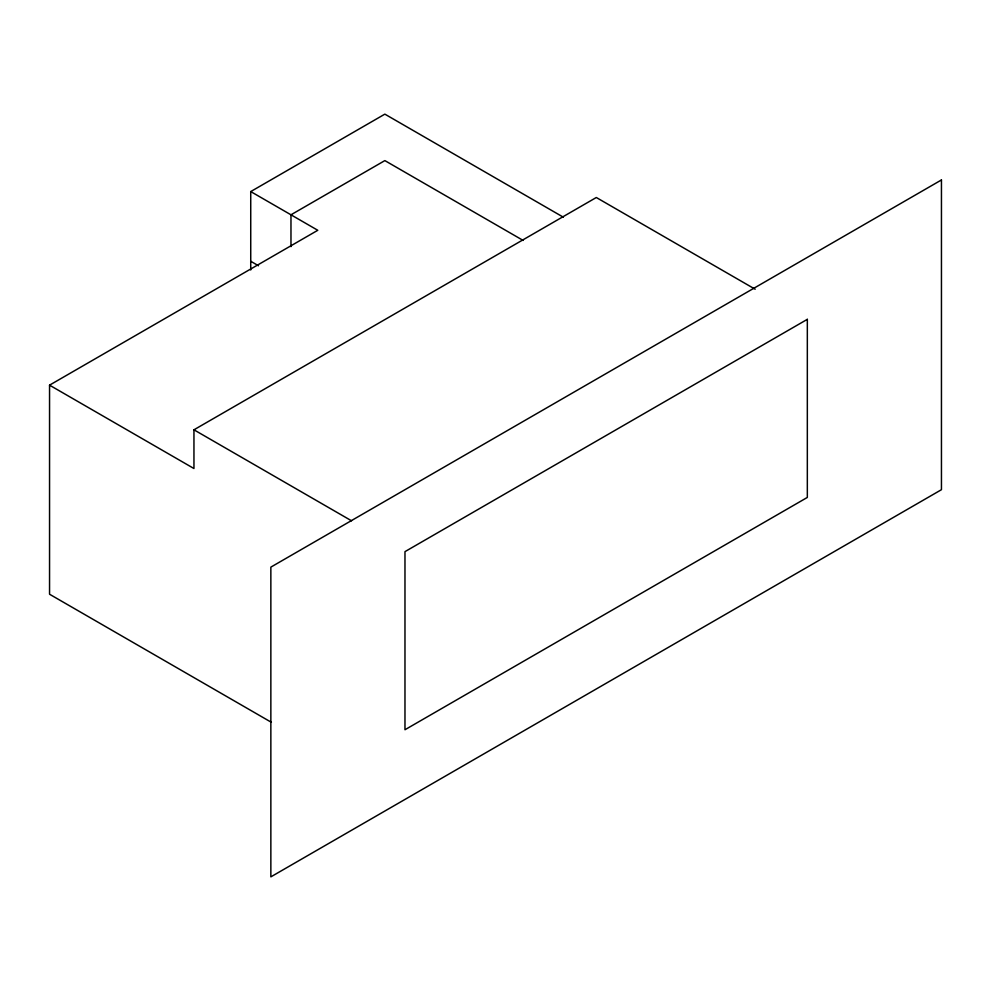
<?xml version="1.0" encoding="UTF-8"?>
<svg xmlns="http://www.w3.org/2000/svg" width="991" height="991" viewBox="0 0 991 991"><rect width="100%" height="100%" fill="white"/><g stroke="black" fill="none" stroke-linecap="round" stroke-linejoin="round"><path stroke-width="1.49" d="M250.735 269.973L250.735 191.573L384.855 114.138L563.346 217.19M271.373 722.303L49.55 594.228L49.55 385.152L317.789 230.284L250.735 191.573M49.55 385.152L193.951 468.52L193.951 429.809L596.309 197.506L755.167 289.223M523.137 240.429L384.855 160.604L290.97 214.799L290.97 246.623M250.735 261.265L258.515 265.761M193.951 429.809L351.545 520.795M941.45 179.953L270.853 567.125L270.853 876.862L941.45 489.69L941.45 179.953M807.331 319.337L404.972 551.64L404.972 729.735L807.331 497.432L807.331 319.337"/></g></svg>
